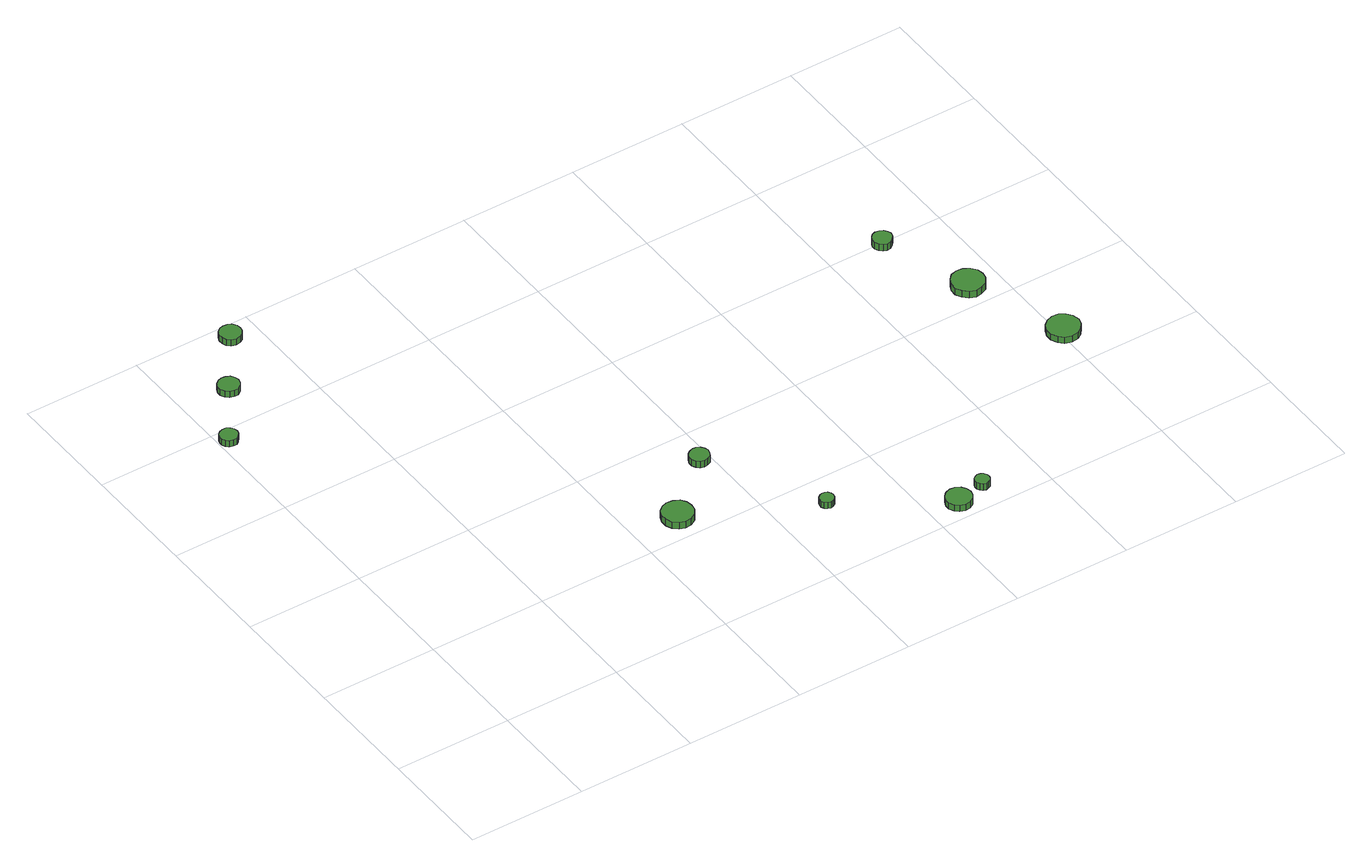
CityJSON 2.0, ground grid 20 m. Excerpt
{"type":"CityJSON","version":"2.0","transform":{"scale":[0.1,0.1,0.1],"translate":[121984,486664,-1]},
"CityObjects":{
"tree1":{"type":"SolitaryVegetationObject","attributes":{"function":"something"},"geometry":[{"type":"MultiSurface","lod":"1","boundaries":[[[0,1,2,3,4,5,6,7,8,9,10,11,12,13,14]],[[15,16,17,18,19,20,21,22,23,24,25,26,27,28,29]],[[0,29,28,1]],[[1,28,27,2]],[[2,27,26,3]],[[3,26,25,4]],[[4,25,24,5]],[[5,24,23,6]],[[6,23,22,7]],[[7,22,21,8]],[[8,21,20,9]],[[9,20,19,10]],[[10,19,18,11]],[[11,18,17,12]],[[12,17,16,13]],[[13,16,15,14]],[[14,15,29,0]]]}]},
"tree2":{"type":"SolitaryVegetationObject","attributes":{"function":"something"},"geometry":[{"type":"MultiSurface","lod":"1","boundaries":[[[30,31,32,33,34,35,36,37,38,39,40,41,42,43,44]],[[45,46,47,48,49,50,51,52,53,54,55,56,57,58,59]],[[30,59,58,31]],[[31,58,57,32]],[[32,57,56,33]],[[33,56,55,34]],[[34,55,54,35]],[[35,54,53,36]],[[36,53,52,37]],[[37,52,51,38]],[[38,51,50,39]],[[39,50,49,40]],[[40,49,48,41]],[[41,48,47,42]],[[42,47,46,43]],[[43,46,45,44]],[[44,45,59,30]]]}]},
"tree3":{"type":"SolitaryVegetationObject","attributes":{"function":"something"},"geometry":[{"type":"MultiSurface","lod":"1","boundaries":[[[60,61,62,63,64,65,66,67,68,69,70,71,72,73,74]],[[75,76,77,78,79,80,81,82,83,84,85,86,87,88,89]],[[60,89,88,61]],[[61,88,87,62]],[[62,87,86,63]],[[63,86,85,64]],[[64,85,84,65]],[[65,84,83,66]],[[66,83,82,67]],[[67,82,81,68]],[[68,81,80,69]],[[69,80,79,70]],[[70,79,78,71]],[[71,78,77,72]],[[72,77,76,73]],[[73,76,75,74]],[[74,75,89,60]]]}]},
"tree4":{"type":"SolitaryVegetationObject","attributes":{"function":"something"},"geometry":[{"type":"MultiSurface","lod":"1","boundaries":[[[90,91,92,93,94,95,96,97,98,99,100,101,102,103,104]],[[105,106,107,108,109,110,111,112,113,114,115,116,117,118,119]],[[90,119,118,91]],[[91,118,117,92]],[[92,117,116,93]],[[93,116,115,94]],[[94,115,114,95]],[[95,114,113,96]],[[96,113,112,97]],[[97,112,111,98]],[[98,111,110,99]],[[99,110,109,100]],[[100,109,108,101]],[[101,108,107,102]],[[102,107,106,103]],[[103,106,105,104]],[[104,105,119,90]]]}]},
"tree5":{"type":"SolitaryVegetationObject","attributes":{"function":"something"},"geometry":[{"type":"MultiSurface","lod":"1","boundaries":[[[120,121,122,123,124,125,126,127,128,129,130,131,132,133,134]],[[135,136,137,138,139,140,141,142,143,144,145,146,147,148,149]],[[120,149,148,121]],[[121,148,147,122]],[[122,147,146,123]],[[123,146,145,124]],[[124,145,144,125]],[[125,144,143,126]],[[126,143,142,127]],[[127,142,141,128]],[[128,141,140,129]],[[129,140,139,130]],[[130,139,138,131]],[[131,138,137,132]],[[132,137,136,133]],[[133,136,135,134]],[[134,135,149,120]]]}]},
"tree6":{"type":"SolitaryVegetationObject","attributes":{"function":"something"},"geometry":[{"type":"MultiSurface","lod":"1","boundaries":[[[150,151,152,153,154,155,156,157,158,159,160,161,162,163,164]],[[165,166,167,168,169,170,171,172,173,174,175,176,177,178,179]],[[150,179,178,151]],[[151,178,177,152]],[[152,177,176,153]],[[153,176,175,154]],[[154,175,174,155]],[[155,174,173,156]],[[156,173,172,157]],[[157,172,171,158]],[[158,171,170,159]],[[159,170,169,160]],[[160,169,168,161]],[[161,168,167,162]],[[162,167,166,163]],[[163,166,165,164]],[[164,165,179,150]]]}]},
"tree7":{"type":"SolitaryVegetationObject","attributes":{"function":"something"},"geometry":[{"type":"MultiSurface","lod":"1","boundaries":[[[180,181,182,183,184,185,186,187,188,189,190,191,192,193,194]],[[195,196,197,198,199,200,201,202,203,204,205,206,207,208,209]],[[180,209,208,181]],[[181,208,207,182]],[[182,207,206,183]],[[183,206,205,184]],[[184,205,204,185]],[[185,204,203,186]],[[186,203,202,187]],[[187,202,201,188]],[[188,201,200,189]],[[189,200,199,190]],[[190,199,198,191]],[[191,198,197,192]],[[192,197,196,193]],[[193,196,195,194]],[[194,195,209,180]]]}]},
"tree8":{"type":"SolitaryVegetationObject","attributes":{"function":"something"},"geometry":[{"type":"MultiSurface","lod":"1","boundaries":[[[210,211,212,213,214,215,216,217,218,219,220,221,222,223,224]],[[225,226,227,228,229,230,231,232,233,234,235,236,237,238,239]],[[210,239,238,211]],[[211,238,237,212]],[[212,237,236,213]],[[213,236,235,214]],[[214,235,234,215]],[[215,234,233,216]],[[216,233,232,217]],[[217,232,231,218]],[[218,231,230,219]],[[219,230,229,220]],[[220,229,228,221]],[[221,228,227,222]],[[222,227,226,223]],[[223,226,225,224]],[[224,225,239,210]]]}]},
"tree9":{"type":"SolitaryVegetationObject","attributes":{"function":"something"},"geometry":[{"type":"MultiSurface","lod":"1","boundaries":[[[240,241,242,243,244,245,246,247,248,249,250,251,252,253,254]],[[255,256,257,258,259,260,261,262,263,264,265,266,267,268,269]],[[240,269,268,241]],[[241,268,267,242]],[[242,267,266,243]],[[243,266,265,244]],[[244,265,264,245]],[[245,264,263,246]],[[246,263,262,247]],[[247,262,261,248]],[[248,261,260,249]],[[249,260,259,250]],[[250,259,258,251]],[[251,258,257,252]],[[252,257,256,253]],[[253,256,255,254]],[[254,255,269,240]]]}]},
"tree10":{"type":"SolitaryVegetationObject","attributes":{"function":"something"},"geometry":[{"type":"MultiSurface","lod":"1","boundaries":[[[270,271,272,273,274,275,276,277,278,279,280,281,282,283,284]],[[285,286,287,288,289,290,291,292,293,294,295,296,297,298,299]],[[270,299,298,271]],[[271,298,297,272]],[[272,297,296,273]],[[273,296,295,274]],[[274,295,294,275]],[[275,294,293,276]],[[276,293,292,277]],[[277,292,291,278]],[[278,291,290,279]],[[279,290,289,280]],[[280,289,288,281]],[[281,288,287,282]],[[282,287,286,283]],[[283,286,285,284]],[[284,285,299,270]]]}]},
"tree11":{"type":"SolitaryVegetationObject","attributes":{"function":"something"},"geometry":[{"type":"MultiSurface","lod":"1","boundaries":[[[300,301,302,303,304,305,306,307,308,309,310,311,312,313,314]],[[315,316,317,318,319,320,321,322,323,324,325,326,327,328,329]],[[300,329,328,301]],[[301,328,327,302]],[[302,327,326,303]],[[303,326,325,304]],[[304,325,324,305]],[[305,324,323,306]],[[306,323,322,307]],[[307,322,321,308]],[[308,321,320,309]],[[309,320,319,310]],[[310,319,318,311]],[[311,318,317,312]],[[312,317,316,313]],[[313,316,315,314]],[[314,315,329,300]]]}]}
},
"vertices":[
[33,777,19],[32,783,19],[28,788,19],[23,792,19],[16,792,19],[10,790,19],[5,786,19],[3,780,19],[3,774,19],[5,768,19],[10,764,19],[16,762,19],[23,762,19],[28,766,19],[32,771,19],[32,771,7],[28,766,7],[23,762,7],[16,762,7],[10,764,7],[5,768,7],[3,774,7],[3,780,7],[5,786,7],[10,790,7],[16,792,7],[23,792,7],[28,788,7],[32,783,7],[33,777,7],
[102,874,19],[100,882,19],[96,888,19],[89,891,19],[82,892,19],[75,890,19],[69,885,19],[66,878,19],[66,871,19],[69,864,19],[75,859,19],[82,857,19],[89,857,19],[96,861,19],[100,867,19],[100,867,7],[96,861,7],[89,857,7],[82,857,7],[75,859,7],[69,864,7],[66,871,7],[66,878,7],[69,885,7],[75,890,7],[82,892,7],[89,891,7],[96,888,7],[100,882,7],[102,874,7],
[172,973,19],[171,980,19],[166,987,19],[160,990,19],[152,991,19],[145,989,19],[139,984,19],[136,977,19],[136,969,19],[139,962,19],[145,957,19],[152,955,19],[160,956,19],[166,959,19],[171,966,19],[171,966,7],[166,959,7],[160,956,7],[152,955,7],[145,957,7],[139,962,7],[136,969,7],[136,977,7],[139,984,7],[145,989,7],[152,991,7],[160,990,7],[166,987,7],[171,980,7],[172,973,7],
[504,243,22],[502,254,22],[496,263,22],[486,268,22],[475,269,22],[465,266,22],[457,259,22],[453,249,22],[453,238,22],[457,228,22],[465,220,22],[475,217,22],[486,218,22],[496,224,22],[502,232,22],[502,232,9],[496,224,9],[486,218,9],[475,217,9],[465,220,9],[457,228,9],[453,238,9],[453,249,9],[457,259,9],[465,266,9],[475,269,9],[486,268,9],[496,263,9],[502,254,9],[504,243,9],
[597,335,22],[595,342,22],[591,347,22],[585,351,22],[579,351,22],[572,349,22],[567,345,22],[564,338,22],[564,331,22],[567,325,22],[572,320,22],[579,318,22],[585,319,22],[591,322,22],[595,328,22],[595,328,9],[591,322,9],[585,319,9],[579,318,9],[572,320,9],[567,325,9],[564,331,9],[564,338,9],[567,345,9],[572,349,9],[579,351,9],[585,351,9],[591,347,9],[595,342,9],[597,335,9],
[695,142,23],[694,147,23],[691,151,23],[687,153,23],[682,154,23],[677,152,23],[673,149,23],[671,144,23],[671,139,23],[673,134,23],[677,131,23],[682,129,23],[687,130,23],[691,133,23],[694,137,23],[694,137,11],[691,133,11],[687,130,11],[682,129,11],[677,131,11],[673,134,11],[671,139,11],[671,144,11],[673,149,11],[677,152,11],[682,154,11],[687,153,11],[691,151,11],[694,147,11],[695,142,11],
[871,30,24],[869,39,24],[864,46,24],[856,51,24],[847,52,24],[838,49,24],[832,43,24],[828,35,24],[828,26,24],[832,18,24],[838,12,24],[847,9,24],[856,10,24],[864,14,24],[869,22,24],[869,22,12],[864,14,12],[856,10,12],[847,9,12],[838,12,12],[832,18,12],[828,26,12],[828,35,12],[832,43,12],[838,49,12],[847,52,12],[856,51,12],[864,46,12],[869,39,12],[871,30,12],
[914,44,24],[913,49,24],[910,54,24],[906,56,24],[901,57,24],[896,55,24],[892,52,24],[890,47,24],[890,42,24],[892,37,24],[896,34,24],[901,32,24],[906,33,24],[910,35,24],[913,40,24],[913,40,11],[910,35,11],[906,33,11],[901,32,11],[896,34,11],[892,37,11],[890,42,11],[890,47,11],[892,52,11],[896,55,11],[901,57,11],[906,56,11],[910,54,11],[913,49,11],[914,44,11],
[1107,592,27],[1105,598,27],[1101,604,27],[1095,607,27],[1088,608,27],[1082,606,27],[1077,601,27],[1074,595,27],[1074,588,27],[1077,582,27],[1082,577,27],[1088,575,27],[1095,576,27],[1101,580,27],[1105,585,27],[1105,585,14],[1101,580,14],[1095,576,14],[1088,575,14],[1082,577,14],[1077,582,14],[1074,588,14],[1074,595,14],[1077,601,14],[1082,606,14],[1088,608,14],[1095,607,14],[1101,604,14],[1105,598,14],[1107,592,14],
[1170,438,26],[1168,449,26],[1161,458,26],[1151,464,26],[1140,465,26],[1129,462,26],[1121,454,26],[1116,444,26],[1116,432,26],[1121,422,26],[1129,414,26],[1140,410,26],[1151,412,26],[1161,417,26],[1168,427,26],[1168,427,13],[1161,417,13],[1151,412,13],[1140,410,13],[1129,414,13],[1121,422,13],[1116,432,13],[1116,444,13],[1121,454,13],[1129,462,13],[1140,465,13],[1151,464,13],[1161,458,13],[1168,449,13],[1170,438,13],
[1231,268,26],[1228,280,26],[1221,289,26],[1212,295,26],[1200,296,26],[1189,292,26],[1181,285,26],[1176,274,26],[1176,263,26],[1181,252,26],[1189,244,26],[1200,241,26],[1212,242,26],[1221,248,26],[1228,257,26],[1228,257,14],[1221,248,14],[1212,242,14],[1200,241,14],[1189,244,14],[1181,252,14],[1176,263,14],[1176,274,14],[1181,285,14],[1189,292,14],[1200,296,14],[1212,295,14],[1221,289,14],[1228,280,14],[1231,268,14]
]}
